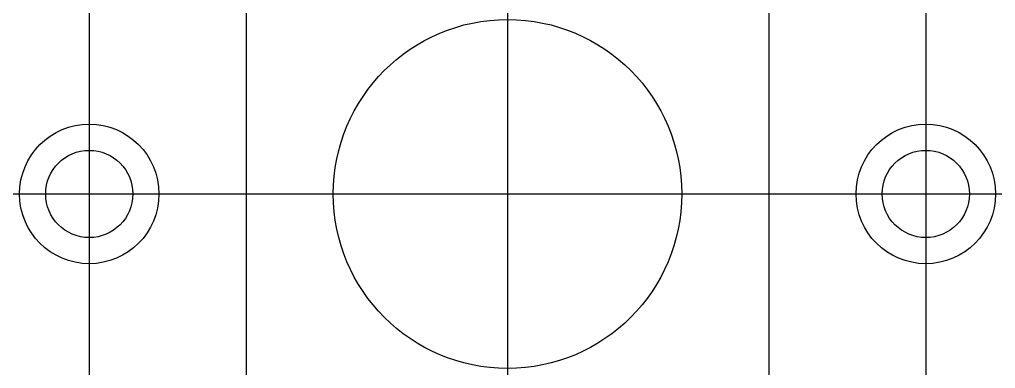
# Model space of a CAD drawing. Header units: inches. Extents: x -36 to 76, y -5 to 35.
import ezdxf

# ---------------------------------------------------------------- set-up
doc = ezdxf.new("R2010")
doc.units = ezdxf.units.IN
doc.header["$MEASUREMENT"] = 0

msp = doc.modelspace()

# ---------------------------------------------------------------- linework, layer by layer
for p, direction in [((-28, 14.94), (0, -1)), ((-10, 14.94), (0, -1)), ((20, 14.94), (0, -1)), ((50, 14.94), (0, -1)), ((68, 14.94), (0, -1)), ((20, 14.94), (1, 0))]:
    msp.add_xline(p, direction)
for centre, radius in [((20, 14.94), 20), ((-28, 14.94), 8), ((68, 14.94), 8), ((-28, 14.94), 5), ((-28, 14.94), 5), ((68, 14.94), 5)]:
    msp.add_circle(centre, radius)

doc.saveas('drawing.dxf')
